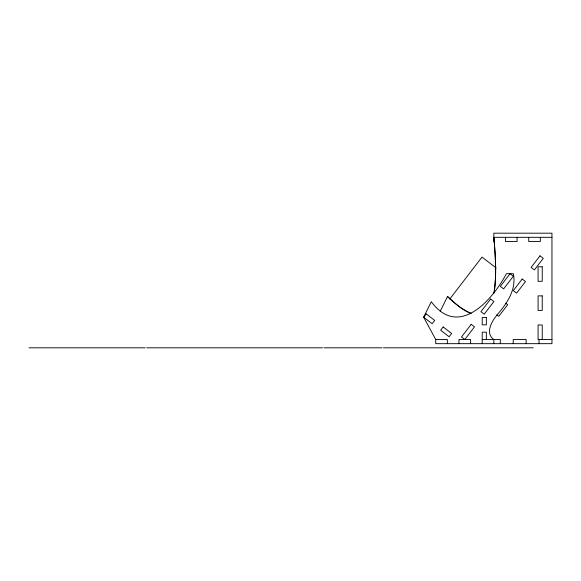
<?xml version="1.0" encoding="UTF-8"?>
<svg xmlns="http://www.w3.org/2000/svg" width="581" height="581" viewBox="0 0 581 581"><rect width="100%" height="100%" fill="white"/><g stroke="black" fill="none" stroke-linecap="round" stroke-linejoin="round"><path stroke-width="0.87" d="M486.362 339.515L486.362 332.172L482.215 332.172L482.215 343.669M494.104 292.541C496.791 274.247 495.419 255.669 493.835 237.331L551.95 237.331M493.959 293.18C496.711 276.084 495.535 258.661 494.22 241.485L493.835 237.331M440.26 311.198L447.523 296.499C454.625 303.093 462.011 309.905 471.206 313.42M449.723 299.142L481.99 257.085L496.123 267.935M493.835 343.669L493.835 339.515C485.389 333.799 491.025 322.491 495.949 316.376C504.569 306.136 513.771 294.487 513.989 280.427A31.069 31.069 0 0 0 513.35 273.695L506.429 273.695C492.129 300.602 458.467 338.57 431.298 301.728L423.651 317.204L435.728 339.515L447.348 339.515L447.348 343.669M482.215 339.515L500.292 339.515L500.292 343.669M551.95 339.515L538.079 339.515L538.079 324.968L542.233 324.968L542.233 339.515M29.05 347.816L145.272 347.816M146.768 347.816L322.491 347.816M323.878 347.816L381.986 347.816M383.373 347.816L533.285 347.816M470.842 313.29C461.815 309.709 454.531 303.021 447.523 296.499M505.717 303.217L507.692 304.734L498.796 316.325L496.82 314.808M540.33 237.331L540.33 241.485L528.703 241.485L528.703 237.331M539.037 339.515L539.037 343.669M526.125 343.669L526.125 339.515L513.212 339.515L513.212 343.669M517.083 237.331L517.083 241.485L505.463 241.485L505.463 237.331M493.835 241.485L493.835 233.184L551.95 233.184L551.95 343.669L435.728 343.669L435.728 339.515M470.595 343.669L470.595 339.515L458.968 339.515L458.968 343.669M426.178 313.914L423.651 317.204L432.148 323.726L434.675 320.429L426.178 313.914M443.165 326.95L440.645 330.24L449.135 336.755L451.662 333.465L443.165 326.95M471.206 324.329L461.488 336.987L464.778 339.515L474.495 326.856L471.206 324.329M490.633 299.012L480.915 311.67L484.205 314.198L493.923 301.539L490.633 299.012M510.06 273.695L500.343 286.353L503.633 288.88L513.35 276.222L510.06 273.695M522.196 279.018L513.299 290.609L516.589 293.136L525.485 281.538L522.196 279.018M539.989 255.822L531.092 267.42L534.389 269.947L543.286 258.349L539.989 255.822M542.233 266.781L538.079 266.781L538.079 281.327L542.233 281.327L542.233 266.781M542.233 295.874L538.079 295.874L538.079 310.421L542.233 310.421L542.233 295.874M486.362 317.487L482.215 317.487L482.215 324.83L486.362 324.83L486.362 317.487"/></g></svg>
